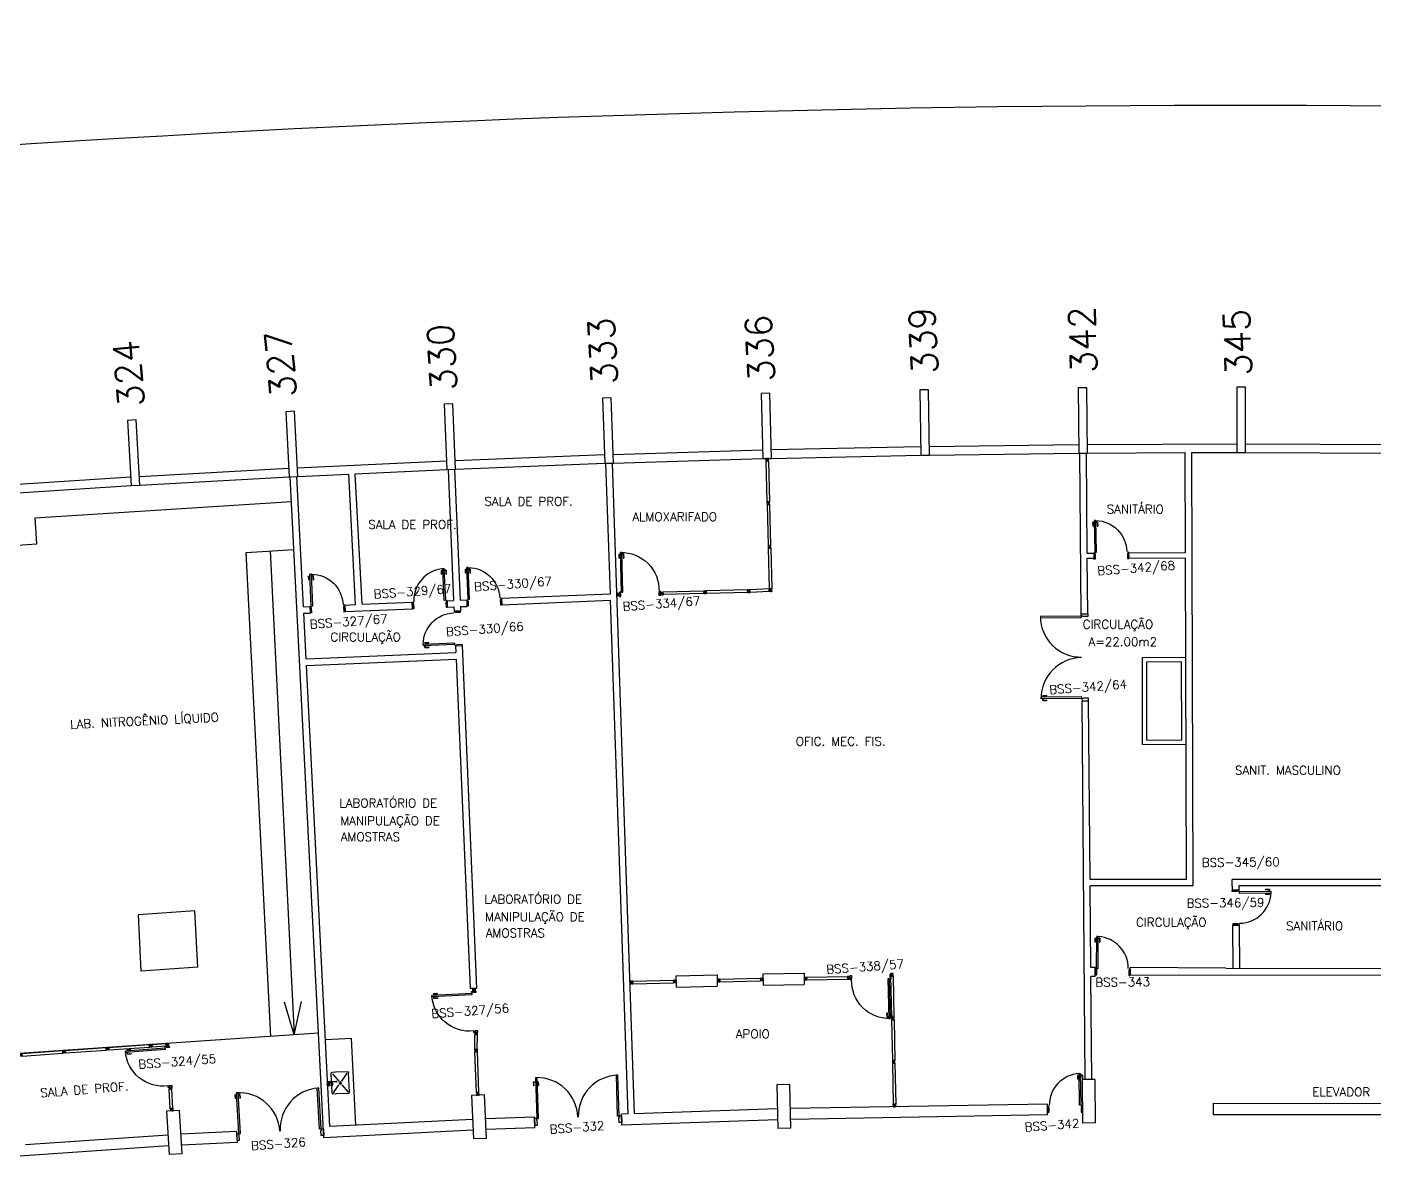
# Model space of a CAD drawing. Extents: x -152 to 150, y 325 to 437.
# Drawn here: x -27.46 to 3.52, y 411.15 to 437.11 of the extents above; entities that cross this region are included whole.
import ezdxf
from ezdxf.enums import TextEntityAlignment as Align

# ---------------------------------------------------------------- set-up
doc = ezdxf.new("R2010")
doc.units = 0
doc.header["$LTSCALE"] = 0.01
doc.header["$MEASUREMENT"] = 0
doc.header["$PDMODE"] = 98
doc.layers.get('0').update_dxf_attribs({"linetype": 'CONTINUOUS'})
doc.layers.get('DEFPOINTS').update_dxf_attribs({"linetype": 'CONTINUOUS'})
for name, color, linetype in [('ALV', 2, 'CONTINUOUS'), ('AREA', 2, 'CONTINUOUS'), ('BANC', 2, 'CONTINUOUS'), ('DIV', 2, 'CONTINUOUS'), ('ESQ', 1, 'CONTINUOUS'), ('ESTR', 3, 'CONTINUOUS'), ('NOPILAR1', 2, 'CONTINUOUS'), ('PEÇAS', 1, 'CONTINUOUS'), ('PISO', 1, 'CONTINUOUS'), ('TEXTO', 2, 'CONTINUOUS'), ('TEXTO-CENTRO-CUSTO', 2, 'CONTINUOUS'), ('TEXTO-ENDEREÇO', 2, 'CONTINUOUS')]:
    doc.layers.add(name, color=color, linetype=linetype)
doc.styles.add('1', font='romans.shx')
doc.styles.add('NOPILAR', font='simplex.shx', dxfattribs={"height": 0.6})
doc.styles.add('UNB-100', font='simplex.shx', dxfattribs={"height": 3})
doc.styles.add('UNB-100-1', font='simplex.shx', dxfattribs={"height": 0.2})
doc.dimstyles.new('1-600', dxfattribs={"dimtxt": 1.1, "dimasz": 2.5, "dimexe": 2, "dimexo": 4, "dimgap": 0.2, "dimtad": 1, "dimdec": 0, "dimzin": 4, "dimdsep": 46, "dimlunit": 6, "dimtxsty": '1', "dimblk1": 'NONE', "dimblk2": 'NONE', "dimsah": 1, "dimcen": 0, "dimclrd": 2, "dimclre": 2, "dimclrt": 2, "dimadec": 0, "dimazin": 0, "dimtfac": 1, "dimtdec": 0, "dimtmove": 2, "dimatfit": 3, "dimldrblk": 'NONE', "dimfxl": 1, "dimtolj": 1, "dimtzin": 0, "dimarcsym": 0})

# ---------------------------------------------------------------- blocks, each defined once
blk = doc.blocks.new('PD80-SSC')
at = {"color": 2}
for p, q in [((-0.777, 0.01), (-0.777, -0.03)), ((-0.777, 0.01), (-0.687, 0.01)), ((-0.687, 0), (-0.687, 0.01)), ((-0.075, 0), (0.075, 0)), ((-0.075, 0), (-0.075, -0.02)), ((0.075, -0.03), (0.075, 0)), ((-0.817, -0.065), (-0.817, -0.03)), ((-0.085, -0.03), (-0.817, -0.03)), ((-0.085, -0.065), (-0.817, -0.065)), ((-0.777, -0.105), (-0.777, -0.065)), ((-0.777, -0.105), (-0.687, -0.105)), ((-0.767, 0), (-0.767, -0.03)), ((-0.767, 0), (-0.687, 0)), ((-0.767, -0.095), (-0.767, -0.065)), ((-0.767, -0.095), (-0.687, -0.095)), ((-0.687, -0.095), (-0.687, -0.105)), ((-0.085, -0.03), (-0.085, -0.065)), ((-0.075, -0.02), (-0.04, -0.02)), ((-0.04, -0.03), (-0.04, -0.02)), ((-0.04, -0.03), (0.075, -0.03)), ((-0.075, -0.781), (-0.04, -0.781)), ((-0.075, -0.801), (-0.075, -0.781)), ((-0.075, -0.801), (0.075, -0.801)), ((-0.075, -0.802), (0.075, -0.802)), ((-0.04, -0.771), (0.075, -0.771)), ((-0.04, -0.771), (-0.04, -0.781)), ((0.075, -0.771), (0.075, -0.801))]:
    blk.add_line(p, q, dxfattribs=at)
at = {"color": 1}
blk.add_arc((-0.085, -0.03), 0.731, 182.6571, 270, dxfattribs=at)
blk = doc.blocks.new('PTDP-SSC')
at = {"color": 2}
for p, q in [((0.055, 1.015), (0.09, 1.015)), ((0.055, 0.075), (0.055, 1.015)), ((0.09, 0.075), (0.09, 1.015)), ((1.91, 0.075), (1.91, 1.015)), ((1.945, 1.015), (1.91, 1.015)), ((1.945, 0.075), (1.945, 1.015)), ((0.05, 0.075), (0, 0.075)), ((0, 0.075), (0, -0.075)), ((0.05, 0.04), (0.05, 0.075)), ((0.06, 0.04), (0.05, 0.04)), ((0.055, 0.075), (0.09, 0.075)), ((0.06, -0.075), (0.06, 0.04)), ((1.945, 0.075), (1.91, 0.075)), ((1.94, -0.075), (1.94, 0.04)), ((1.94, 0.04), (1.95, 0.04)), ((1.95, 0.04), (1.95, 0.075)), ((1.95, 0.075), (2, 0.075)), ((2, 0.075), (2, -0.075)), ((0, -0.075), (0.06, -0.075)), ((2, -0.075), (1.94, -0.075))]:
    blk.add_line(p, q, dxfattribs=at)
at = {"color": 1}
for centre, start, end in [((0.055, 0.075), 0, 90), ((1.945, 0.075), 90, 180)]:
    blk.add_arc(centre, 0.94, start, end, dxfattribs=at)
blk = doc.blocks.new('PILAR-SSC')
blk.add_lwpolyline([(0, 0), (0, -1.5), (0.2, -1.5), (0.2, 0)], close=True)
blk = doc.blocks.new('DIVMT-SSC')
for p, q in [((0, 0.005), (0, -0.005)), ((0, -0.005), (0, 0.005)), ((-0.03, -0.03), (-0.03, -0.97)), ((0.006, -0.03), (-0.006, -0.03)), ((-0.005, 0), (0.005, 0)), ((0.005, 0), (-0.005, 0)), ((0.006, -0.02), (0.006, -0.03)), ((0.03, -0.03), (0.03, -0.97)), ((0.03, -0.97), (-0.03, -0.97)), ((-0.006, -0.98), (-0.006, -0.97)), ((-0.006, -0.98), (0.006, -0.98)), ((0.006, -1.001), (-0.006, -1.001)), ((0.005, -0.97), (-0.005, -0.97)), ((0, -0.994), (0, -1.007)), ((0, -1.02), (0, -1.021)), ((0.006, -0.98), (0.006, -0.97))]:
    blk.add_line(p, q)
blk.add_lwpolyline([(0.006, -0.02), (-0.006, -0.02), (0.006, -0.02), (0.006, -0.03), (0.03, -0.03), (0.03, -0.008), (0.02, -0.008), (0.02, 0.008), (0.03, 0.008), (0.03, 0.03), (0.006, 0.03), (0.006, 0.02), (-0.006, 0.02), (-0.006, 0.03), (-0.03, 0.03), (-0.03, 0.008), (-0.02, 0.008), (-0.02, -0.008), (-0.03, -0.008), (-0.03, -0.03), (-0.006, -0.03), (-0.006, -0.02), (-0.006, -0.03)])
blk = doc.blocks.new('PDV2D-SSC')
for p, q in [((-0.106, 0.965), (-0.076, 0.965)), ((-0.106, 0.05), (-0.106, 0.965)), ((-0.076, 0.05), (-0.076, 0.965)), ((-0.148, 0.925), (-0.108, 0.925)), ((-0.148, 0.925), (-0.148, 0.835)), ((-0.138, 0.835), (-0.148, 0.835)), ((-0.138, 0.915), (-0.108, 0.915)), ((-0.138, 0.915), (-0.138, 0.835)), ((-0.034, 0.925), (-0.074, 0.925)), ((-0.044, 0.915), (-0.074, 0.915)), ((-0.044, 0.915), (-0.044, 0.835)), ((-0.044, 0.835), (-0.034, 0.835)), ((-0.034, 0.925), (-0.034, 0.835)), ((-0.95, 0.05), (-0.97, 0.05)), ((-0.97, 0.05), (-0.97, 0.035)), ((-0.97, 0.035), (-0.97, -0.035)), ((-0.95, 0.02), (-0.95, 0.05)), ((-0.95, 0.02), (-0.94, 0.02)), ((-0.94, -0.05), (-0.94, 0.02)), ((-0.076, 0.05), (-0.106, 0.05)), ((-0.051, 0.02), (-0.061, 0.02)), ((-0.061, -0.05), (-0.061, 0.02)), ((-0.051, 0.05), (-0.031, 0.05)), ((-0.051, 0.02), (-0.051, 0.05)), ((-0.031, 0.05), (-0.031, -0.05)), ((-0.97, -0.035), (-0.97, -0.05)), ((-0.97, -0.05), (-0.94, -0.05)), ((-0.031, -0.05), (-0.061, -0.05))]:
    blk.add_line(p, q)
at = {"color": 1}
blk.add_arc((-0.076, 0.1), 0.865, 90, 183.3214, dxfattribs=at)
blk = doc.blocks.new('MTT-SSC')
for p, q in [((-0.006, 0.03), (-0.03, 0.03)), ((-0.03, 0.008), (-0.03, 0.03)), ((-0.03, 0.008), (-0.02, 0.008)), ((-0.02, -0.008), (-0.02, 0.008)), ((-0.006, 0.0205), (-0.006, 0.03)), ((0.006, 0.0205), (-0.006, 0.0205)), ((0.0051, 0), (-0.0051, 0)), ((-0.0051, 0), (0.0051, 0)), ((0, -0.0051), (0, 0.0051)), ((0, 0.0051), (0, -0.0051)), ((0.006, 0.0205), (0.006, 0.03)), ((0.006, 0.03), (0.03, 0.03)), ((0.02, -0.008), (0.02, 0.008)), ((0.03, 0.008), (0.02, 0.008)), ((0.03, 0.008), (0.03, 0.03)), ((-0.03, -0.008), (-0.02, -0.008)), ((-0.03, -0.008), (-0.03, -0.03)), ((-0.03, -0.03), (-0.006, -0.03)), ((-0.03, -0.03), (-0.009, -0.03)), ((-0.009, -0.03), (-0.027, -0.03)), ((-0.006, -0.0205), (-0.006, -0.03)), ((-0.006, -0.0205), (-0.006, -0.03)), ((0.006, -0.0205), (-0.006, -0.0205)), ((-0.006, -0.0205), (0.006, -0.0205)), ((0.006, -0.0205), (0.006, -0.03)), ((0.006, -0.0205), (0.006, -0.03)), ((0.03, -0.03), (0.006, -0.03)), ((0.03, -0.008), (0.02, -0.008)), ((0.03, -0.008), (0.03, -0.03))]:
    blk.add_line(p, q)
blk = doc.blocks.new('PE80-SSC')
at = {"color": 2}
for p, q in [((0.075, 0), (-0.075, 0)), ((-0.075, -0.03), (-0.075, 0)), ((0.075, 0), (0.075, -0.02)), ((0.777, 0.01), (0.687, 0.01)), ((0.687, 0), (0.687, 0.01)), ((0.777, 0.01), (0.777, -0.03)), ((0.04, -0.03), (-0.075, -0.03)), ((0.075, -0.02), (0.04, -0.02)), ((0.04, -0.03), (0.04, -0.02)), ((0.085, -0.03), (0.817, -0.03)), ((0.085, -0.03), (0.085, -0.065)), ((0.085, -0.065), (0.817, -0.065)), ((0.767, 0), (0.687, 0)), ((0.767, -0.095), (0.687, -0.095)), ((0.687, -0.095), (0.687, -0.105)), ((0.777, -0.105), (0.687, -0.105)), ((0.767, 0), (0.767, -0.03)), ((0.767, -0.095), (0.767, -0.065)), ((0.777, -0.105), (0.777, -0.065)), ((0.817, -0.065), (0.817, -0.03)), ((0.04, -0.771), (-0.075, -0.771)), ((-0.075, -0.771), (-0.075, -0.801)), ((0.075, -0.801), (-0.075, -0.801)), ((0.075, -0.802), (-0.075, -0.802)), ((0.04, -0.771), (0.04, -0.781)), ((0.075, -0.781), (0.04, -0.781)), ((0.075, -0.801), (0.075, -0.781))]:
    blk.add_line(p, q, dxfattribs=at)
at = {"color": 1}
blk.add_arc((0.085, -0.03), 0.731, 270, 357.3429, dxfattribs=at)
blk = doc.blocks.new('*D67')
at = {"layer": 'DEFPOINTS', "color": 0, "transparency": 16777216}
for p in [(-16.911, 434.96), (25.872, 428.073), (25.783, 426.576), (-100.778, 416.69), (-100.424, 415.233)]:
    blk.add_point(p, dxfattribs=at)
at = {"layer": 'TEXTO-CENTRO-CUSTO', "color": 2, "lineweight": -2, "transparency": 16777216}
for p, q in [((26.11, 432.066), (26.377, 436.527)), ((-101.723, 420.577), (-102.785, 424.95))]:
    blk.add_line(p, q, dxfattribs=at)
blk.add_arc((0.36, 0.497), 434.806, 86.58537, 103.65854, dxfattribs=at)
at = {"layer": 'TEXTO-CENTRO-CUSTO', "color": 2, "transparency": 16777216, "insert": (-38.525, 434.313), "char_height": 1.1, "attachment_point": 5, "rotation": 5.122, "style": '1'}
blk.add_mtext('\\A1;Física', dxfattribs=at)
blk = doc.blocks.new('_NONE')
at = {"color": 0, "linetype": 'ByBlock'}
blk.add_circle((0, 0), 0.25, dxfattribs=at)
blk = doc.blocks.new('*D69')
at = {"layer": 'DEFPOINTS', "color": 0, "transparency": 16777216}
for p in [(-114.26, 419.921), (-107.85, 414.906), (-107.471, 413.455), (-114.89, 413.002), (-114.486, 411.557)]:
    blk.add_point(p, dxfattribs=at)
at = {"layer": 'TEXTO-CENTRO-CUSTO', "color": 2, "lineweight": -2, "transparency": 16777216}
for p, q in [((-108.86, 418.777), (-109.997, 423.13)), ((-115.966, 416.855), (-117.177, 421.189))]:
    blk.add_line(p, q, dxfattribs=at)
blk.add_arc((0.364, 0.48), 434.821, 104.63415, 105.60976, dxfattribs=at)
blk = doc.blocks.new('PDV2E-SSC')
at = {"layer": 'DIV'}
for p, q in [((0.076, 0.05), (0.076, 0.965)), ((0.106, 0.965), (0.076, 0.965)), ((0.106, 0.05), (0.106, 0.965)), ((0.034, 0.925), (0.034, 0.835)), ((0.034, 0.925), (0.074, 0.925)), ((0.044, 0.835), (0.034, 0.835)), ((0.044, 0.915), (0.044, 0.835)), ((0.044, 0.915), (0.074, 0.915)), ((0.148, 0.925), (0.108, 0.925)), ((0.138, 0.915), (0.108, 0.915)), ((0.138, 0.915), (0.138, 0.835)), ((0.138, 0.835), (0.148, 0.835)), ((0.148, 0.925), (0.148, 0.835)), ((0.031, 0.05), (0.031, -0.05)), ((0.051, 0.05), (0.031, 0.05)), ((0.051, 0.02), (0.051, 0.05)), ((0.051, 0.02), (0.061, 0.02)), ((0.061, -0.05), (0.061, 0.02)), ((0.076, 0.05), (0.106, 0.05)), ((0.95, 0.02), (0.94, 0.02)), ((0.94, -0.05), (0.94, 0.02)), ((0.95, 0.02), (0.95, 0.05)), ((0.95, 0.05), (0.97, 0.05)), ((0.97, 0.05), (0.97, 0.035)), ((0.97, 0.035), (0.97, -0.035)), ((0.031, -0.05), (0.061, -0.05)), ((0.97, -0.05), (0.94, -0.05)), ((0.97, -0.035), (0.97, -0.05))]:
    blk.add_line(p, q, dxfattribs=at)
at = {"layer": 'DIV', "color": 1}
blk.add_arc((0.076, 0.1), 0.865, 356.6786, 90, dxfattribs=at)
blk = doc.blocks.new('INOXA1-P')
for p, q in [((0.043, 0.008), (0.043, -0.022)), ((0.062, 0.04), (0.071, 0.04)), ((0.131, 0.048), (0.076, 0.043)), ((0.131, -0.002), (0.076, 0.003)), ((0.12, 0.23), (0.12, 0.047)), ((0.22, 0.25), (0.14, 0.25)), ((0.15, 0.22), (0.287, 0.043)), ((0.5, 0.25), (0.22, 0.25)), ((0.353, 0.043), (0.49, 0.22)), ((0.52, 0.23), (0.52, -0.23)), ((0.22, -0.027), (0.054, -0.027)), ((0.22, -0.037), (0.054, -0.037)), ((0.063, -0.003), (0.063, -0.021)), ((0.12, -0.001), (0.12, -0.027)), ((0.12, -0.037), (0.12, -0.23)), ((0.22, -0.25), (0.14, -0.25)), ((0.15, -0.22), (0.287, -0.043)), ((0.231, -0.027), (0.22, -0.027)), ((0.231, -0.037), (0.22, -0.037)), ((0.5, -0.25), (0.22, -0.25)), ((0.353, -0.043), (0.49, -0.22))]:
    blk.add_line(p, q)
blk.add_lwpolyline([(0.076, 0.003), (0.072, 0.004), (0.069, 0.009), (0.067, 0.015), (0.066, 0.023), (0.067, 0.031), (0.069, 0.037), (0.072, 0.042), (0.076, 0.043)])
blk.add_lwpolyline([(0.131, 0.048), (0.137, 0.046), (0.143, 0.041), (0.147, 0.033), (0.148, 0.023), (0.147, 0.013), (0.143, 0.006), (0.137, 0), (0.131, -0.002), (0.125, 0), (0.119, 0.006), (0.115, 0.013), (0.114, 0.023), (0.115, 0.033), (0.119, 0.041), (0.125, 0.046)], close=True)
for radius in [0.0266, 0.0163]:
    blk.add_circle((0.32, 0), radius)
for centre, radius, start, end in [((0.054, 0.023), 0.0349, 36.1705, 252.2568), ((0.054, 0.023), 0.0189, 62.7367, 235.7375), ((0.073, -0.003), 0.01, 102.8285, 180), ((0.054, 0.023), 0.0349, 285.5373, 323.9987), ((0.14, 0.23), 0.02, 90, 180), ((0.5, 0.23), 0.02, 360, 90), ((0.054, -0.032), 0.0145, 20.161, 339.839), ((0.054, -0.032), 0.005, 90.0037, 269.9963), ((0.14, -0.23), 0.02, 180, 270), ((0.231, -0.032), 0.00738, 222.6559, 137.3441), ((0.231, -0.032), 0.005, 269.9935, 90.0065), ((0.5, -0.23), 0.02, 270, 360)]:
    blk.add_arc(centre, radius, start, end)

msp = doc.modelspace()

# ---------------------------------------------------------------- linework, layer by layer
at = {"layer": 'ALV'}
for p, q in [((-6.711, 427.467), (-3.277, 427.511)), ((-3.076, 427.513), (0.358, 427.528)), ((0.56, 427.528), (3.994, 427.513)), ((-17.612, 427.145), (-14.181, 427.276)), ((-13.979, 427.283), (-10.547, 427.386)), ((-13.973, 427.083), (-10.541, 427.186)), ((-10.346, 427.391), (-6.912, 427.464)), ((-10.341, 427.191), (-6.908, 427.264)), ((-6.708, 427.267), (-3.275, 427.311)), ((-3.217, 423.617), (-3.248, 427.311)), ((-3.081, 425.013), (-3.098, 427.313)), ((-3.075, 427.313), (-0.826, 427.322)), ((-0.819, 425.023), (-0.826, 427.326)), ((-0.676, 427.323), (0.359, 427.328)), ((-0.647, 417.362), (-0.676, 427.326)), ((0.559, 427.328), (3.993, 427.313)), ((-24.874, 426.775), (-21.445, 426.965)), ((-21.244, 426.975), (-17.814, 427.136)), ((-19.91, 426.838), (-17.804, 426.936)), ((-17.778, 426.938), (-17.65, 423.926)), ((-17.628, 426.944), (-17.5, 423.932)), ((-17.605, 426.945), (-14.173, 427.077)), ((-14.045, 424.079), (-14.147, 427.077)), ((-13.709, 418.615), (-13.997, 427.083)), ((-28.502, 426.544), (-25.075, 426.763)), ((-28.489, 426.344), (-25.062, 426.564)), ((-24.863, 426.576), (-21.434, 426.765)), ((-20.631, 411.571), (-21.408, 426.767)), ((-21.105, 423.779), (-21.258, 426.774)), ((-21.235, 426.776), (-20.06, 426.831)), ((-19.906, 423.83), (-20.06, 426.831)), ((-19.756, 423.836), (-19.91, 426.838)), ((-3.081, 425.013), (-2.928, 425.014)), ((-2.928, 425.019), (-2.924, 424.894)), ((-2.127, 425.017), (-0.819, 425.023)), ((-2.124, 424.897), (-2.127, 425.017)), ((-3.08, 424.893), (-2.924, 424.894)), ((-3.067, 423.618), (-3.08, 424.893)), ((-2.124, 424.897), (-0.819, 424.903)), ((-0.798, 417.512), (-0.819, 424.903)), ((-16.547, 423.973), (-14.045, 424.079)), ((-21.105, 423.779), (-20.953, 423.785)), ((-20.953, 423.785), (-20.948, 423.635)), ((-20.152, 423.819), (-19.906, 423.83)), ((-20.146, 423.669), (-20.152, 423.819)), ((-19.756, 423.836), (-18.603, 423.885)), ((-18.596, 423.735), (-18.603, 423.885)), ((-17.802, 423.919), (-17.65, 423.926)), ((-17.802, 423.919), (-17.795, 423.769)), ((-17.795, 423.769), (-17.644, 423.776)), ((-17.644, 423.776), (-17.639, 423.681)), ((-17.5, 423.932), (-17.348, 423.939)), ((-17.494, 423.782), (-17.343, 423.789)), ((-17.494, 423.782), (-17.49, 423.687)), ((-17.348, 423.939), (-17.343, 423.789)), ((-16.541, 423.822), (-16.547, 423.973)), ((-16.541, 423.823), (-14.04, 423.929)), ((-13.859, 418.615), (-14.04, 423.929)), ((-21.097, 423.629), (-20.948, 423.635)), ((-21.044, 422.581), (-21.097, 423.629)), ((-20.146, 423.669), (-18.596, 423.735)), ((-17.49, 423.687), (-17.641, 423.681)), ((-3.217, 423.617), (-3.067, 423.618)), ((-17.607, 422.88), (-17.455, 422.885)), ((-17.605, 422.88), (-17.599, 422.728)), ((-17.455, 422.885), (-17.12, 415.006)), ((-21.044, 422.581), (-17.599, 422.728)), ((-21.036, 422.431), (-17.592, 422.578)), ((-17.592, 422.578), (-17.27, 415)), ((-20.494, 411.828), (-21.036, 422.431)), ((-3.126, 412.91), (-3.2, 421.617)), ((-3.2, 421.617), (-3.05, 421.617)), ((-3.015, 417.512), (-3.05, 421.617)), ((-13.637, 412.12), (-13.859, 418.615)), ((-13.487, 412.125), (-13.709, 418.615)), ((-0.798, 417.512), (-3.015, 417.512)), ((-2.998, 415.489), (-3.013, 417.362)), ((-0.647, 417.362), (-3.013, 417.362)), ((3.936, 417.512), (0.254, 417.512)), ((0.255, 417.362), (0.254, 417.512)), ((0.255, 417.362), (0.256, 417.262)), ((0.256, 417.262), (0.406, 417.262)), ((3.935, 417.362), (0.405, 417.362)), ((0.405, 417.362), (0.406, 417.262)), ((0.263, 416.46), (0.272, 415.474)), ((0.263, 416.46), (0.413, 416.46)), ((0.413, 416.46), (0.422, 415.475)), ((-2.897, 415.488), (-2.998, 415.489)), ((-2.896, 415.277), (-2.897, 415.488)), ((0.111, 415.468), (-2.096, 415.483)), ((-2.095, 415.321), (-2.094, 415.483)), ((0.111, 415.468), (3.919, 415.463)), ((-2.976, 412.911), (-2.996, 415.277)), ((-2.896, 415.277), (-2.996, 415.277)), ((-2.095, 415.321), (3.917, 415.313)), ((-17.12, 415.006), (-17.27, 415)), ((-3.997, 412.346), (-9.901, 412.245)), ((-3.995, 412.096), (-3.997, 412.346)), ((-0.181, 412.368), (3.82, 412.362)), ((-0.181, 412.368), (-0.181, 412.109)), ((-17.218, 411.996), (-20.494, 411.828)), ((-15.789, 412.047), (-16.911, 412.009)), ((-13.637, 412.12), (-13.79, 412.115)), ((-10.209, 412.237), (-13.487, 412.125)), ((-3.995, 412.096), (-9.897, 411.995)), ((-0.181, 412.109), (3.824, 412.109)), ((-22.643, 411.714), (-23.915, 411.653)), ((-22.643, 411.714), (-22.629, 411.464)), ((-17.205, 411.746), (-20.631, 411.571)), ((-15.78, 411.797), (-16.902, 411.759)), ((-10.201, 411.987), (-13.781, 411.865)), ((-24.205, 411.386), (-27.627, 411.152)), ((-24.222, 411.635), (-27.494, 411.412)), ((-22.629, 411.464), (-23.902, 411.404))]:
    msp.add_line(p, q, dxfattribs=at)
at = {"layer": 'BANC'}
for p, q in [((-27.275, 425.821), (-21.379, 426.198)), ((-27.234, 425.222), (-27.275, 425.821)), ((-28.431, 425.146), (-27.234, 425.222)), ((-1.812, 422.616), (-0.812, 422.618)), ((-1.807, 420.616), (-1.812, 422.616)), ((-1.712, 422.516), (-0.912, 422.518)), ((-1.707, 420.716), (-1.712, 422.516)), ((-0.907, 420.718), (-0.912, 422.518)), ((-1.707, 420.716), (-0.907, 420.718)), ((-1.807, 420.616), (-0.807, 420.618)), ((-23.601, 416.789), (-24.899, 416.701)), ((-24.832, 415.402), (-24.899, 416.701)), ((-23.535, 415.491), (-23.601, 416.789)), ((-23.535, 415.491), (-24.832, 415.402)), ((-19.997, 413.856), (-20.596, 413.826)), ((-19.895, 411.859), (-19.997, 413.856))]:
    msp.add_line(p, q, dxfattribs=at)
at = {"layer": 'DIV'}
for p, q in [((-12.872, 424.116), (-12.894, 424.115)), ((-12.894, 424.115), (-12.894, 424.091)), ((-12.893, 424.055), (-12.894, 424.115)), ((-12.894, 424.115), (-12.894, 424.094)), ((-12.894, 424.094), (-12.894, 424.112)), ((-12.884, 424.092), (-12.894, 424.091)), ((-12.884, 424.092), (-12.894, 424.091)), ((-12.893, 424.08), (-12.894, 424.09)), ((-12.884, 424.08), (-12.893, 424.079)), ((-12.884, 424.08), (-12.893, 424.079)), ((-12.893, 424.055), (-12.893, 424.079)), ((-12.884, 424.08), (-12.884, 424.092)), ((-12.884, 424.092), (-12.884, 424.08)), ((-12.872, 424.116), (-12.872, 424.106)), ((-12.872, 424.106), (-12.856, 424.106)), ((-12.869, 424.086), (-12.858, 424.086)), ((-12.858, 424.086), (-12.869, 424.086)), ((-12.863, 424.081), (-12.864, 424.091)), ((-12.864, 424.091), (-12.863, 424.081)), ((-12.856, 424.116), (-12.834, 424.117)), ((-12.856, 424.116), (-12.856, 424.106)), ((-12.843, 424.081), (-12.843, 424.093)), ((-12.843, 424.093), (-12.834, 424.093)), ((-12.843, 424.081), (-12.833, 424.081)), ((-12.834, 424.093), (-12.834, 424.117)), ((-12.833, 424.081), (-12.833, 424.057)), ((-10.882, 424.137), (-10.883, 424.137)), ((-10.882, 424.137), (-10.883, 424.137)), ((-10.856, 424.137), (-10.87, 424.137)), ((-10.856, 424.137), (-10.87, 424.137)), ((-10.863, 424.131), (-10.863, 424.143)), ((-10.863, 424.131), (-10.863, 424.143)), ((-10.842, 424.144), (-10.832, 424.144)), ((-10.842, 424.144), (-10.842, 424.132)), ((-10.842, 424.144), (-10.842, 424.132)), ((-10.842, 424.144), (-10.832, 424.144)), ((-10.842, 424.132), (-10.832, 424.132)), ((-10.842, 424.132), (-10.832, 424.132)), ((-10.393, 424.188), (-10.833, 424.168)), ((-10.832, 424.108), (-10.833, 424.168)), ((-10.832, 424.133), (-10.832, 424.143)), ((-10.832, 424.133), (-10.832, 424.143)), ((-10.392, 424.128), (-10.832, 424.108)), ((-10.393, 424.188), (-10.393, 424.167)), ((-10.392, 424.128), (-10.393, 424.188)), ((-10.371, 424.188), (-10.393, 424.188)), ((-10.393, 424.188), (-10.393, 424.164)), ((-10.393, 424.167), (-10.393, 424.185)), ((-10.383, 424.164), (-10.393, 424.164)), ((-10.383, 424.164), (-10.393, 424.164)), ((-10.392, 424.153), (-10.393, 424.163)), ((-10.383, 424.152), (-10.392, 424.152)), ((-10.392, 424.128), (-10.392, 424.152)), ((-10.383, 424.152), (-10.392, 424.152)), ((-10.37, 424.128), (-10.392, 424.128)), ((-10.383, 424.164), (-10.383, 424.152)), ((-10.383, 424.152), (-10.383, 424.164)), ((-10.371, 424.188), (-10.371, 424.178)), ((-10.371, 424.178), (-10.355, 424.179)), ((-10.37, 424.138), (-10.354, 424.139)), ((-10.37, 424.128), (-10.37, 424.138)), ((-10.357, 424.159), (-10.368, 424.158)), ((-10.368, 424.158), (-10.357, 424.159)), ((-10.363, 424.164), (-10.362, 424.154)), ((-10.362, 424.154), (-10.363, 424.164)), ((-10.355, 424.189), (-10.333, 424.189)), ((-10.355, 424.189), (-10.355, 424.179)), ((-10.354, 424.129), (-10.354, 424.139)), ((-10.354, 424.129), (-10.332, 424.129)), ((-10.342, 424.165), (-10.333, 424.165)), ((-10.342, 424.153), (-10.342, 424.165)), ((-10.342, 424.153), (-10.332, 424.153)), ((-10.333, 424.165), (-10.333, 424.189)), ((-10.332, 424.153), (-10.332, 424.129)), ((-12.871, 424.056), (-12.893, 424.055)), ((-12.871, 424.066), (-12.855, 424.066)), ((-12.871, 424.056), (-12.871, 424.066)), ((-12.855, 424.056), (-12.855, 424.066)), ((-12.855, 424.056), (-12.833, 424.057)), ((-12.533, 415.296), (-11.593, 415.316)), ((-12.528, 415.036), (-12.533, 415.296)), ((-11.593, 415.316), (-11.588, 415.057)), ((-10.532, 415.339), (-9.592, 415.359)), ((-10.527, 415.079), (-10.532, 415.339)), ((-10.527, 415.079), (-9.587, 415.099)), ((-9.592, 415.359), (-9.587, 415.099)), ((-8.565, 415.281), (-8.589, 415.281)), ((-8.589, 415.259), (-8.589, 415.281)), ((-8.589, 415.259), (-8.579, 415.259)), ((-8.588, 415.243), (-8.578, 415.243)), ((-8.588, 415.243), (-8.588, 415.221)), ((-8.588, 415.221), (-8.564, 415.221)), ((-8.588, 415.221), (-8.567, 415.221)), ((-8.567, 415.221), (-8.585, 415.221)), ((-8.578, 415.243), (-8.579, 415.259)), ((-8.565, 415.272), (-8.565, 415.281)), ((-8.553, 415.272), (-8.565, 415.272)), ((-8.554, 415.251), (-8.564, 415.251)), ((-8.564, 415.251), (-8.554, 415.251)), ((-8.552, 415.231), (-8.564, 415.231)), ((-8.564, 415.231), (-8.564, 415.221)), ((-8.564, 415.231), (-8.552, 415.231)), ((-8.564, 415.231), (-8.564, 415.221)), ((-8.559, 415.246), (-8.559, 415.256)), ((-8.559, 415.256), (-8.559, 415.246)), ((-8.553, 415.281), (-8.529, 415.282)), ((-8.553, 415.272), (-8.553, 415.281)), ((-8.552, 415.231), (-8.552, 415.221)), ((-8.552, 415.231), (-8.552, 415.221)), ((-8.528, 415.222), (-8.552, 415.221)), ((-8.538, 415.244), (-8.539, 415.26)), ((-8.529, 415.26), (-8.539, 415.26)), ((-8.528, 415.244), (-8.538, 415.244)), ((-8.529, 415.26), (-8.529, 415.282)), ((-8.528, 415.244), (-8.528, 415.222)), ((-17.189, 415.003), (-17.21, 415.002)), ((-17.208, 414.942), (-17.21, 415.002)), ((-17.209, 414.978), (-17.21, 415.002)), ((-17.2, 414.979), (-17.209, 414.978)), ((-17.2, 414.979), (-17.209, 414.978)), ((-17.209, 414.967), (-17.209, 414.977)), ((-17.199, 414.967), (-17.209, 414.966)), ((-17.199, 414.967), (-17.209, 414.966)), ((-17.209, 414.966), (-17.208, 414.942)), ((-17.186, 414.943), (-17.208, 414.942)), ((-17.2, 414.979), (-17.199, 414.967)), ((-17.199, 414.967), (-17.2, 414.979)), ((-17.189, 415.003), (-17.188, 414.993)), ((-17.172, 414.994), (-17.188, 414.993)), ((-17.186, 414.973), (-17.172, 414.974)), ((-17.17, 414.954), (-17.186, 414.953)), ((-17.186, 414.943), (-17.186, 414.953)), ((-17.184, 414.973), (-17.174, 414.974)), ((-17.174, 414.974), (-17.184, 414.973)), ((-17.178, 414.967), (-17.179, 414.98)), ((-17.179, 414.979), (-17.179, 414.968)), ((-17.179, 414.968), (-17.179, 414.979)), ((-17.173, 415.004), (-17.151, 415.005)), ((-17.173, 415.004), (-17.172, 414.994)), ((-17.17, 414.944), (-17.17, 414.954)), ((-17.17, 414.944), (-17.148, 414.945)), ((-17.16, 414.974), (-17.158, 414.974)), ((-17.159, 414.98), (-17.15, 414.981)), ((-17.159, 414.98), (-17.15, 414.981)), ((-17.159, 414.98), (-17.158, 414.968)), ((-17.158, 414.968), (-17.159, 414.98)), ((-17.158, 414.968), (-17.149, 414.969)), ((-17.158, 414.968), (-17.149, 414.969)), ((-17.151, 415.005), (-17.15, 414.984)), ((-17.148, 414.945), (-17.151, 415.005)), ((-17.151, 415.005), (-17.15, 414.981)), ((-17.15, 414.984), (-17.15, 415.002)), ((-17.149, 414.97), (-17.149, 414.98)), ((-17.148, 414.945), (-17.149, 414.969)), ((-12.528, 415.036), (-11.588, 415.057)), ((-17.145, 413.999), (-17.167, 413.998)), ((-17.166, 413.974), (-17.167, 413.998)), ((-17.156, 413.974), (-17.166, 413.974)), ((-17.165, 413.962), (-17.164, 413.938)), ((-17.156, 413.962), (-17.165, 413.962)), ((-17.165, 413.609), (-17.164, 413.938)), ((-17.142, 413.939), (-17.164, 413.938)), ((-17.156, 413.962), (-17.156, 413.974)), ((-17.145, 413.999), (-17.144, 413.989)), ((-17.129, 413.99), (-17.144, 413.989)), ((-17.127, 413.95), (-17.143, 413.949)), ((-17.142, 413.939), (-17.143, 413.949)), ((-17.141, 413.969), (-17.131, 413.97)), ((-17.131, 413.97), (-17.141, 413.969)), ((-17.136, 413.974), (-17.135, 413.964)), ((-17.135, 413.964), (-17.136, 413.974)), ((-17.129, 414), (-17.107, 414.001)), ((-17.129, 414), (-17.129, 413.99)), ((-17.126, 413.94), (-17.127, 413.95)), ((-17.126, 413.94), (-17.104, 413.941)), ((-17.115, 413.976), (-17.106, 413.977)), ((-17.115, 413.976), (-17.106, 413.977)), ((-17.115, 413.976), (-17.115, 413.964)), ((-17.115, 413.964), (-17.115, 413.976)), ((-17.115, 413.964), (-17.105, 413.965)), ((-17.115, 413.964), (-17.105, 413.965)), ((-17.107, 414.001), (-17.106, 413.98)), ((-17.104, 413.941), (-17.107, 414.001)), ((-17.107, 414.001), (-17.106, 413.977)), ((-17.106, 413.98), (-17.107, 413.998)), ((-17.105, 413.966), (-17.106, 413.976)), ((-17.104, 413.941), (-17.105, 413.965)), ((-17.105, 413.612), (-17.104, 413.939)), ((-24.623, 413.717), (-24.645, 413.715)), ((-24.643, 413.691), (-24.645, 413.715)), ((-24.633, 413.692), (-24.643, 413.691)), ((-24.642, 413.68), (-24.64, 413.656)), ((-24.633, 413.68), (-24.642, 413.68)), ((-24.619, 413.657), (-24.64, 413.656)), ((-24.633, 413.68), (-24.633, 413.692)), ((-24.623, 413.717), (-24.622, 413.707)), ((-24.606, 413.708), (-24.622, 413.707)), ((-24.603, 413.668), (-24.619, 413.667)), ((-24.619, 413.657), (-24.619, 413.667)), ((-24.618, 413.687), (-24.608, 413.688)), ((-24.608, 413.688), (-24.618, 413.687)), ((-24.613, 413.693), (-24.612, 413.683)), ((-24.612, 413.683), (-24.613, 413.693)), ((-24.607, 413.718), (-24.585, 413.72)), ((-24.607, 413.718), (-24.606, 413.708)), ((-24.603, 413.658), (-24.603, 413.668)), ((-24.603, 413.658), (-24.581, 413.66)), ((-24.593, 413.695), (-24.583, 413.696)), ((-24.593, 413.695), (-24.583, 413.696)), ((-24.593, 413.695), (-24.592, 413.683)), ((-24.592, 413.683), (-24.593, 413.695)), ((-24.592, 413.683), (-24.582, 413.684)), ((-24.592, 413.683), (-24.582, 413.684)), ((-24.585, 413.72), (-24.264, 413.742)), ((-24.585, 413.72), (-24.583, 413.699)), ((-24.581, 413.66), (-24.585, 413.72)), ((-24.585, 413.72), (-24.583, 413.696)), ((-24.583, 413.699), (-24.585, 413.717)), ((-24.582, 413.685), (-24.583, 413.695)), ((-24.581, 413.66), (-24.582, 413.684)), ((-24.581, 413.66), (-24.26, 413.682)), ((-24.242, 413.743), (-24.264, 413.742)), ((-24.26, 413.682), (-24.264, 413.742)), ((-24.263, 413.718), (-24.264, 413.742)), ((-24.253, 413.719), (-24.263, 413.718)), ((-24.253, 413.719), (-24.263, 413.718)), ((-24.262, 413.707), (-24.263, 413.717)), ((-24.252, 413.707), (-24.262, 413.706)), ((-24.252, 413.707), (-24.262, 413.706)), ((-24.262, 413.706), (-24.26, 413.682)), ((-24.238, 413.684), (-24.26, 413.682)), ((-24.253, 413.719), (-24.252, 413.707)), ((-24.252, 413.707), (-24.253, 413.719)), ((-24.242, 413.743), (-24.242, 413.733)), ((-24.226, 413.735), (-24.242, 413.733)), ((-24.239, 413.714), (-24.225, 413.715)), ((-24.223, 413.695), (-24.239, 413.694)), ((-24.238, 413.684), (-24.239, 413.694)), ((-24.237, 413.714), (-24.227, 413.714)), ((-24.227, 413.714), (-24.237, 413.714)), ((-24.233, 413.719), (-24.232, 413.709)), ((-24.232, 413.709), (-24.233, 413.719)), ((-24.231, 413.708), (-24.232, 413.72)), ((-24.226, 413.745), (-24.204, 413.746)), ((-24.226, 413.745), (-24.226, 413.735)), ((-24.222, 413.685), (-24.223, 413.695)), ((-24.222, 413.685), (-24.2, 413.686)), ((-24.213, 413.715), (-24.212, 413.716)), ((-24.212, 413.722), (-24.203, 413.722)), ((-24.212, 413.722), (-24.211, 413.71)), ((-24.212, 413.722), (-24.203, 413.722)), ((-24.211, 413.71), (-24.212, 413.722)), ((-24.211, 413.71), (-24.202, 413.71)), ((-24.211, 413.71), (-24.202, 413.71)), ((-24.204, 413.746), (-24.203, 413.725)), ((-24.2, 413.686), (-24.204, 413.746)), ((-24.204, 413.746), (-24.203, 413.722)), ((-24.203, 413.725), (-24.204, 413.743)), ((-24.202, 413.711), (-24.203, 413.721)), ((-24.2, 413.686), (-24.202, 413.71)), ((-17.143, 413.61), (-17.165, 413.609)), ((-17.164, 413.585), (-17.165, 413.609)), ((-17.154, 413.586), (-17.164, 413.585)), ((-17.154, 413.574), (-17.163, 413.573)), ((-17.163, 413.573), (-17.162, 413.549)), ((-17.14, 413.55), (-17.162, 413.549)), ((-17.154, 413.574), (-17.154, 413.586)), ((-17.143, 413.61), (-17.143, 413.6)), ((-17.127, 413.601), (-17.143, 413.6)), ((-17.125, 413.561), (-17.141, 413.56)), ((-17.14, 413.55), (-17.141, 413.56)), ((-17.139, 413.58), (-17.129, 413.581)), ((-17.129, 413.581), (-17.139, 413.58)), ((-17.134, 413.586), (-17.134, 413.576)), ((-17.134, 413.576), (-17.134, 413.586)), ((-17.127, 413.611), (-17.105, 413.612)), ((-17.127, 413.611), (-17.127, 413.601)), ((-17.124, 413.551), (-17.125, 413.561)), ((-17.124, 413.551), (-17.102, 413.552)), ((-17.114, 413.588), (-17.104, 413.588)), ((-17.114, 413.588), (-17.113, 413.576)), ((-17.114, 413.588), (-17.104, 413.588)), ((-17.113, 413.576), (-17.114, 413.588)), ((-17.113, 413.576), (-17.104, 413.576)), ((-17.113, 413.576), (-17.104, 413.576)), ((-17.105, 413.612), (-17.104, 413.591)), ((-17.102, 413.552), (-17.105, 413.612)), ((-17.105, 413.612), (-17.104, 413.588)), ((-17.104, 413.591), (-17.105, 413.609)), ((-17.104, 413.577), (-17.104, 413.587)), ((-17.102, 413.552), (-17.104, 413.576)), ((-24.172, 412.741), (-24.194, 412.739)), ((-24.193, 412.715), (-24.194, 412.739)), ((-24.183, 412.716), (-24.193, 412.715)), ((-24.182, 412.704), (-24.192, 412.703)), ((-24.192, 412.703), (-24.19, 412.679)), ((-24.168, 412.681), (-24.19, 412.679)), ((-24.165, 412.249), (-24.19, 412.679)), ((-24.182, 412.704), (-24.183, 412.716)), ((-24.172, 412.741), (-24.172, 412.731)), ((-24.156, 412.732), (-24.172, 412.731)), ((-24.153, 412.692), (-24.169, 412.691)), ((-24.168, 412.681), (-24.169, 412.691)), ((-24.168, 412.711), (-24.157, 412.712)), ((-24.157, 412.712), (-24.168, 412.711)), ((-24.163, 412.716), (-24.162, 412.706)), ((-24.162, 412.706), (-24.163, 412.716)), ((-24.157, 412.742), (-24.135, 412.743)), ((-24.157, 412.742), (-24.156, 412.732)), ((-24.152, 412.682), (-24.153, 412.692)), ((-24.152, 412.682), (-24.13, 412.684)), ((-24.142, 412.719), (-24.133, 412.719)), ((-24.142, 412.719), (-24.142, 412.707)), ((-24.142, 412.719), (-24.133, 412.719)), ((-24.142, 412.707), (-24.142, 412.719)), ((-24.142, 412.707), (-24.132, 412.708)), ((-24.142, 412.707), (-24.132, 412.708)), ((-24.135, 412.743), (-24.133, 412.722)), ((-24.13, 412.684), (-24.135, 412.743)), ((-24.135, 412.743), (-24.133, 412.719)), ((-24.133, 412.722), (-24.134, 412.74)), ((-24.132, 412.709), (-24.133, 412.718)), ((-24.13, 412.684), (-24.132, 412.708)), ((-24.105, 412.253), (-24.13, 412.682)), ((-7.516, 412.345), (-7.54, 412.345)), ((-7.54, 412.323), (-7.54, 412.345)), ((-7.54, 412.323), (-7.53, 412.323)), ((-7.539, 412.307), (-7.529, 412.307)), ((-7.539, 412.307), (-7.539, 412.285)), ((-7.529, 412.307), (-7.53, 412.323)), ((-7.516, 412.336), (-7.516, 412.345)), ((-7.504, 412.336), (-7.516, 412.336)), ((-7.504, 412.316), (-7.515, 412.316)), ((-7.515, 412.316), (-7.504, 412.316)), ((-7.509, 412.311), (-7.51, 412.321)), ((-7.51, 412.321), (-7.509, 412.311)), ((-7.504, 412.336), (-7.504, 412.346)), ((-7.504, 412.346), (-7.48, 412.346)), ((-7.489, 412.308), (-7.49, 412.324)), ((-7.48, 412.324), (-7.49, 412.324)), ((-7.479, 412.308), (-7.489, 412.308)), ((-7.48, 412.324), (-7.48, 412.346)), ((-7.479, 412.308), (-7.479, 412.286)), ((-24.143, 412.25), (-24.165, 412.249)), ((-24.163, 412.225), (-24.165, 412.249)), ((-24.154, 412.226), (-24.163, 412.225)), ((-24.153, 412.214), (-24.162, 412.213)), ((-24.162, 412.213), (-24.161, 412.189)), ((-24.139, 412.191), (-24.161, 412.189)), ((-24.153, 412.214), (-24.154, 412.226)), ((-24.143, 412.25), (-24.142, 412.24)), ((-24.126, 412.242), (-24.142, 412.24)), ((-24.124, 412.202), (-24.139, 412.201)), ((-24.139, 412.191), (-24.139, 412.201)), ((-24.138, 412.221), (-24.128, 412.221)), ((-24.128, 412.221), (-24.138, 412.221)), ((-24.133, 412.226), (-24.133, 412.216)), ((-24.133, 412.216), (-24.133, 412.226)), ((-24.127, 412.252), (-24.105, 412.253)), ((-24.127, 412.252), (-24.126, 412.242)), ((-24.123, 412.192), (-24.124, 412.202)), ((-24.123, 412.192), (-24.101, 412.193)), ((-24.113, 412.229), (-24.103, 412.229)), ((-24.113, 412.229), (-24.112, 412.217)), ((-24.113, 412.229), (-24.103, 412.229)), ((-24.112, 412.217), (-24.113, 412.229)), ((-24.112, 412.217), (-24.103, 412.217)), ((-24.112, 412.217), (-24.103, 412.217)), ((-24.105, 412.253), (-24.104, 412.232)), ((-24.101, 412.193), (-24.105, 412.253)), ((-24.105, 412.253), (-24.103, 412.229)), ((-24.104, 412.232), (-24.105, 412.25)), ((-24.103, 412.218), (-24.103, 412.228)), ((-24.101, 412.193), (-24.103, 412.217)), ((-7.539, 412.285), (-7.515, 412.286)), ((-7.539, 412.285), (-7.518, 412.285)), ((-7.518, 412.285), (-7.536, 412.285)), ((-7.503, 412.295), (-7.515, 412.295)), ((-7.515, 412.295), (-7.515, 412.286)), ((-7.515, 412.295), (-7.503, 412.295)), ((-7.515, 412.295), (-7.515, 412.286)), ((-7.503, 412.295), (-7.503, 412.286)), ((-7.503, 412.295), (-7.503, 412.286)), ((-7.479, 412.286), (-7.503, 412.286))]:
    msp.add_line(p, q, dxfattribs=at)
at = {"layer": 'ESQ'}
for p, q in [((-4.101, 421.738), (-4.011, 421.739)), ((-4.101, 421.738), (-4.101, 421.698)), ((-4.1, 421.624), (-4.1, 421.664)), ((-4.1, 421.624), (-4.01, 421.625)), ((-4.091, 421.729), (-4.011, 421.729)), ((-4.091, 421.729), (-4.091, 421.698)), ((-4.09, 421.634), (-4.09, 421.664)), ((-4.09, 421.634), (-4.01, 421.635)), ((-4.011, 421.729), (-4.011, 421.739)), ((-4.01, 421.635), (-4.01, 421.625)), ((-15.82, 412.855), (-15.78, 412.858)), ((-15.82, 412.855), (-15.814, 412.765)), ((-15.804, 412.766), (-15.814, 412.765)), ((-15.81, 412.846), (-15.78, 412.848)), ((-15.81, 412.846), (-15.804, 412.766)), ((-15.706, 412.862), (-15.746, 412.86)), ((-15.715, 412.852), (-15.745, 412.85)), ((-15.715, 412.852), (-15.71, 412.772)), ((-15.71, 412.772), (-15.7, 412.773)), ((-15.706, 412.862), (-15.7, 412.773)), ((-22.677, 412.563), (-22.637, 412.565)), ((-22.677, 412.563), (-22.671, 412.473)), ((-22.661, 412.474), (-22.671, 412.473)), ((-22.666, 412.553), (-22.636, 412.555)), ((-22.666, 412.553), (-22.661, 412.474)), ((-22.562, 412.57), (-22.602, 412.568)), ((-22.572, 412.56), (-22.602, 412.558)), ((-22.572, 412.56), (-22.566, 412.48)), ((-22.566, 412.48), (-22.557, 412.481)), ((-22.562, 412.57), (-22.556, 412.481))]:
    msp.add_line(p, q, dxfattribs=at)
at = {"layer": 'ESTR'}
for p, q in [((-9.919, 412.795), (-10.219, 412.787)), ((-10.219, 412.787), (-10.194, 411.787)), ((-9.894, 411.795), (-9.919, 412.795)), ((-2.898, 412.912), (-3.198, 412.909)), ((-3.198, 412.909), (-3.189, 411.909)), ((-2.889, 411.912), (-2.898, 412.912)), ((-16.938, 412.558), (-17.237, 412.545)), ((-17.237, 412.545), (-17.195, 411.546)), ((-16.895, 411.559), (-16.938, 412.558)), ((-23.951, 412.202), (-24.251, 412.184)), ((-24.251, 412.184), (-24.191, 411.186)), ((-23.892, 411.204), (-23.951, 412.202)), ((-9.894, 411.795), (-10.193, 411.787)), ((-2.889, 411.912), (-3.189, 411.909)), ((-16.895, 411.559), (-17.194, 411.546)), ((-23.892, 411.204), (-24.191, 411.186))]:
    msp.add_line(p, q, dxfattribs=at)
at = {"layer": 'PISO'}
for p, q in [((-22.421, 425.029), (-21.323, 425.099)), ((-21.852, 413.902), (-22.421, 425.029)), ((-21.872, 425.064), (-21.314, 413.938)), ((-21.314, 413.938), (-21.541, 414.689)), ((-21.314, 413.938), (-21.151, 414.708)), ((-20.754, 413.976), (-27.637, 413.507))]:
    msp.add_line(p, q, dxfattribs=at)
at = {"layer": 'TEXTO-ENDEREÇO'}
for p, q in [((-15.78, 411.797), (-15.789, 412.047)), ((-13.781, 411.865), (-13.79, 412.115))]:
    msp.add_line(p, q, dxfattribs=at)

# ---------------------------------------------------------------- block references
at = {"layer": 'DIV'}
for name, p, rotation in [('DIVMT-SSC', (-10.439, 427.158), 1.463414634146043), ('DIVMT-SSC', (-10.414, 426.158), 1.463414634146043), ('DIVMT-SSC', (-10.388, 425.158), 1.463414634146043), ('MTT-SSC', (-13.864, 424.061), 1.463414634146043), ('DIVMT-SSC', (-11.863, 424.112), 271.4634146341461), ('DIVMT-SSC', (-10.863, 424.137), 271.4634146341461), ('DIVMT-SSC', (-13.561, 415.144), 91.22532770691295), ('MTT-SSC', (-12.56, 415.166), 91.22532770691295), ('DIVMT-SSC', (-11.56, 415.187), 91.22532770691295), ('MTT-SSC', (-10.559, 415.209), 91.22532770691295), ('DIVMT-SSC', (-9.559, 415.23), 91.22532770691295), ('DIVMT-SSC', (-7.574, 415.317), 1.225327706913747), ('DIVMT-SSC', (-7.552, 414.316), 1.225327706913747), ('DIVMT-SSC', (-17.095, 412.582), 182.2253277069129), ('DIVMT-SSC', (-7.531, 413.316), 1.225327706913747)]:
    msp.add_blockref(name, p, dxfattribs=dict(at, rotation=rotation))
at = {"layer": 'DIV', "xscale": -1}
for name, p, rotation in [('PDV2D-SSC', (-13.864, 424.061), 1.463414634126465), ('PDV2D-SSC', (-7.559, 415.279), 181.4960941716746), ('PDV2E-SSC', (-17.188, 414.968), 92.74125445770912), ('DIVMT-SSC', (-27.605, 413.479), 93.9853265388429), ('DIVMT-SSC', (-26.608, 413.549), 93.9853265388429), ('DIVMT-SSC', (-25.61, 413.618), 93.9853265388429), ('PDV2E-SSC', (-24.241, 413.708), 94.24125445770967)]:
    msp.add_blockref(name, p, dxfattribs=dict(at, rotation=rotation))
at = {"layer": 'ESQ', "xscale": -1}
for p, rotation in [((-2.927, 424.944), 91.32375427940568), ((-17.345, 423.864), 92.32375427940498), ((-20.95, 423.71), 92.32375427940498), ((-17.532, 422.883), 182.3237542794319)]:
    msp.add_blockref('PD80-SSC', p, dxfattribs=dict(at, rotation=rotation))
at = {"layer": 'ESQ'}
for name, p, rotation in [('PD80-SSC', (-17.798, 423.844), 272.5553999300945), ('PTDP-SSC', (-3.125, 421.617), 90.50497967368719), ('PE80-SSC', (0.331, 417.262), 0.6448442722209848), ('PE80-SSC', (-2.897, 415.382), 89.59141772633416), ('PTDP-SSC', (-15.785, 411.938), 1.759536504845241), ('PD80-SSC', (-3.192, 412.234), 270.6456955351751), ('PTDP-SSC', (-22.636, 411.589), 3.27508421682561)]:
    msp.add_blockref(name, p, dxfattribs=dict(at, rotation=rotation))
at = {"layer": 'ESTR'}
for p, rotation in [((-6.932, 428.764), 0.9756097560973349), ((-3.286, 428.811), 0.4878048780493676), ((-17.867, 428.435), 2.439024390242575), ((-14.223, 428.576), 1.951219512195146), ((-10.578, 428.685), 1.463414634146043), ((-21.51, 428.264), 2.926829268292534), ((-25.151, 428.061), 3.414634146341412)]:
    msp.add_blockref('PILAR-SSC', p, dxfattribs=dict(at, rotation=rotation))
msp.add_blockref('PILAR-SSC', (0.361, 428.828), dxfattribs=at)
at = {"layer": 'PEÇAS', "xscale": -1, "rotation": 182.4401298192475}
msp.add_blockref('INOXA1-P', (-20.574, 412.819), dxfattribs=at)

# ---------------------------------------------------------------- texts
at = {"layer": 'AREA', "style": 'UNB-100'}
msp.add_text('A=22.00m2', height=0.2, dxfattribs=at).set_placement((-3.051, 422.876))
at = {"layer": 'NOPILAR1', "style": 'NOPILAR'}
for s, rotation, p in [('342', 92.2535, (-2.851, 429.158)), ('333', 93.3978, (-13.873, 428.903)), ('336', 93.3978, (-10.259, 428.967)), ('339', 93.3978, (-6.503, 429.144)), ('345', 92.2535, (0.708, 429.097)), ('327', 95.1489, (-21.258, 428.615)), ('330', 93.3978, (-17.57, 428.762)), ('324', 95.1489, (-24.755, 428.397))]:
    msp.add_text(s, height=0.6, rotation=rotation, dxfattribs=at).set_placement(p)
at = {"layer": 'TEXTO', "style": 'UNB-100'}
for s, p in [('SALA DE PROF.', (-16.942, 426.102)), ('ALMOXARIFADO', (-13.539, 425.749)), ('SANITÁRIO', (-2.632, 425.924)), ('SALA DE PROF.', (-19.612, 425.569)), ('CIRCULAÇÃO', (-3.184, 423.275)), ('CIRCULAÇÃO', (-20.484, 422.983)), ('OFIC. MEC. FIS.', (-9.782, 420.585)), ('SANIT. MASCULINO', (0.318, 419.92)), ('LABORATÓRIO DE', (-20.275, 419.167)), ('MANIPULAÇÃO DE', (-20.257, 418.761)), ('AMOSTRAS', (-20.245, 418.39)), ('LABORATÓRIO DE', (-16.942, 416.956)), ('MANIPULAÇÃO DE', (-16.925, 416.551)), ('CIRCULAÇÃO', (-1.958, 416.426)), ('AMOSTRAS', (-16.912, 416.18)), ('SANITÁRIO', (1.493, 416.341)), ('APOIO', (-11.161, 413.859))]:
    msp.add_text(s, height=0.2, dxfattribs=at).set_placement(p)
for s, rotation, p in [('LAB. NITROGÊNIO LÍQUIDO', 2.8327, (-26.46, 420.974)), ('SALA DE PROF.', 4.4272, (-27.146, 412.503)), ('ELEVADOR', 0.0358, (2.098, 412.525))]:
    msp.add_text(s, height=0.2, rotation=rotation, dxfattribs=at).set_placement(p)
at = {"layer": 'TEXTO-ENDEREÇO', "style": 'UNB-100-1'}
for s, rotation, p in [('BSS-342/68', 4.2397, (-1.947, 424.57)), ('BSS-330/67', 4.2397, (-16.277, 424.203)), ('BSS-329/67', 4.2397, (-18.587, 424.031)), ('BSS-334/67', 4.2397, (-12.865, 423.75)), ('BSS-327/67', 4.2397, (-20.056, 423.34)), ('BSS-330/66', 4.2397, (-16.925, 423.168)), ('BSS-342/64', 4.2397, (-3.053, 421.837)), ('BSS-345/60', 0.547, (0.451, 417.807)), ('BSS-346/59', 0.547, (0.101, 416.873)), ('BSS-338/57', 4.2397, (-8.181, 415.405)), ('BSS-343', 0.547, (-2.263, 415.051)), ('BSS-327/56', 4.2397, (-17.262, 414.39)), ('BSS-324/55', 4.2397, (-23.999, 413.225)), ('BSS-342', 4.2397, (-3.883, 411.762)), ('BSS-332', 4.2397, (-14.805, 411.711)), ('BSS-326', 4.2397, (-21.671, 411.333))]:
    msp.add_text(s, height=0.2, rotation=rotation, dxfattribs=at).set_placement(p, align=Align.CENTER)

# ---------------------------------------------------------------- dimensions: what is measured, and where the dimension line sits
at = {"layer": 'TEXTO-CENTRO-CUSTO'}
for base, line1, line2, text, picture, middle in [((-16.911, 434.96), ((-100.778, 416.69), (-100.424, 415.233)), ((25.872, 428.073), (25.783, 426.576)), 'Física', '*D67', (-38.525, 434.313)), ((-114.26, 419.921), ((-114.89, 413.002), (-114.486, 411.557)), ((-107.85, 414.906), (-107.471, 413.455)), ' ', '*D69', (-0.757, 435.187))]:
    dim = msp.add_angular_dim_2l(base=base, line1=line1, line2=line2, text=text, dimstyle='1-600', override={"dimazin": 1}, dxfattribs=at)
    dim.commit()
    dim.dimension.update_dxf_attribs({"geometry": picture, "text_midpoint": middle})

doc.saveas('drawing.dxf')
